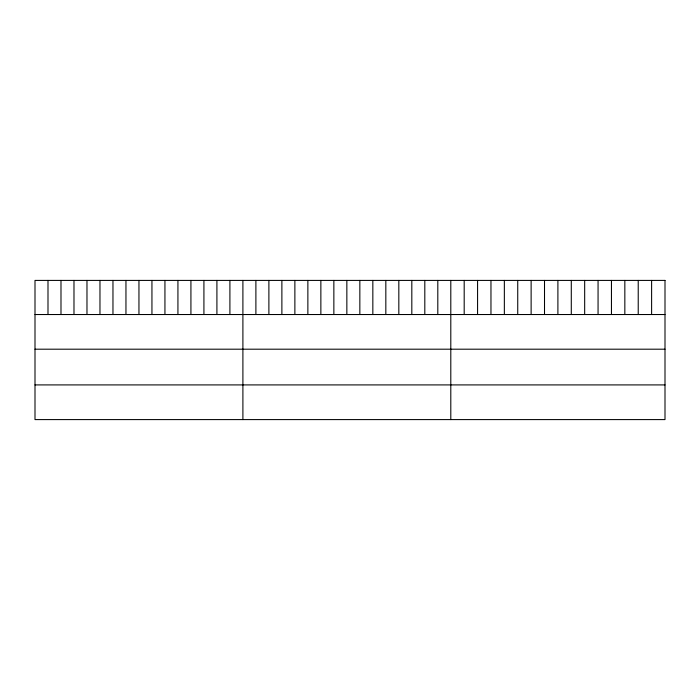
<?xml version="1.0" encoding="UTF-8"?>
<svg xmlns="http://www.w3.org/2000/svg" width="700" height="700" viewBox="0 0 700 700"><rect width="100%" height="100%" fill="white"/><g stroke="black" fill="none" stroke-linecap="round" stroke-linejoin="round"><path stroke-width="1.05" d="M35 314.527L665 314.527M35 349.195L665 349.195M35 384.912L665 384.912M651.613 280.411L651.613 314.527M638.225 280.411L638.225 314.527M624.837 280.411L624.837 314.527M611.45 280.411L611.45 314.527M598.062 280.411L598.062 314.527M584.675 280.411L584.675 314.527M571.288 280.411L571.288 314.527M557.9 280.411L557.9 314.527M544.512 280.411L544.512 314.527M531.125 280.411L531.125 314.527M517.738 280.411L517.738 314.527M504.35 280.411L504.35 314.527M490.963 280.411L490.963 314.527M477.575 280.411L477.575 314.527M464.188 280.411L464.188 314.527M450.8 280.411L450.8 419.589M437.806 280.411L437.806 314.527M424.812 280.411L424.812 314.527M411.819 280.411L411.819 314.527M398.825 280.411L398.825 314.527M385.831 280.411L385.831 314.527M372.838 280.411L372.838 314.527M359.844 280.411L359.844 314.527M346.85 280.411L346.85 314.527M333.856 280.411L333.856 314.527M320.863 280.411L320.863 314.527M307.869 280.411L307.869 314.527M294.875 280.411L294.875 314.527M281.881 280.411L281.881 314.527M268.887 280.411L268.887 314.527M255.894 280.411L255.894 314.527M242.9 280.411L242.9 419.589M229.906 280.411L229.906 314.527M216.912 280.411L216.912 314.527M203.919 280.411L203.919 314.527M190.925 280.411L190.925 314.527M177.931 280.411L177.931 314.527M164.938 280.411L164.938 314.527M151.944 280.411L151.944 314.527M138.95 280.411L138.95 314.527M125.956 280.411L125.956 314.527M112.962 280.411L112.962 314.527M99.969 280.411L99.969 314.527M86.975 280.411L86.975 314.527M73.981 280.411L73.981 314.527M60.988 280.411L60.988 314.527M47.994 280.411L47.994 314.527M665 280.411L35 280.411L35 419.589L665 419.589L665 280.411"/></g></svg>
